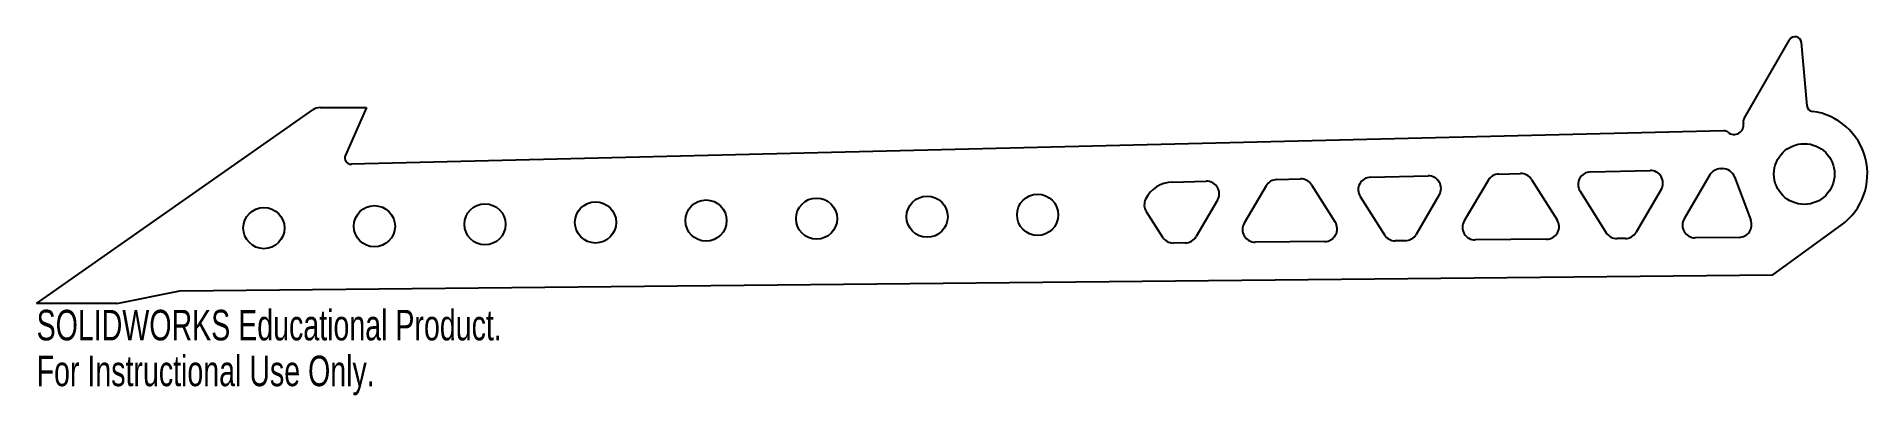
# Model space of a CAD drawing. Header units: millimetres. Extents: x -257 to 33, y 52 to 109.
import ezdxf

# ---------------------------------------------------------------- set-up
doc = ezdxf.new("R2010")
doc.units = ezdxf.units.MM
doc.styles.add('SLDTEXTSTYLE0', font='TXT', dxfattribs={"width": 0.7})

msp = doc.modelspace()

# ---------------------------------------------------------------- linework, layer by layer
at = {"color": 7, "linetype": 'Continuous', "lineweight": 25}
for p, q in [((13.67, 96.01), (20.87, 108.49)), ((22.73, 108.08), (23.61, 98.06)), ((-256.8, 66.76), (-213.05, 97.4)), ((-211.9, 97.76), (-204.53, 97.76)), ((-204.53, 97.76), (-207.89, 90.21)), ((10.45, 94.1), (-206.95, 88.8)), ((-25.21, 87.23), (-21.74, 87.31)), ((-10.67, 87.58), (-1.23, 87.81)), ((8.26, 87.1), (4.19, 80.15)), ((9.94, 88.09), (10.23, 88.09)), ((-76.92, 85.97), (-71.53, 86.1)), ((-62.03, 85.38), (-65.51, 79.46)), ((-60.36, 86.37), (-56.58, 86.46)), ((-54.84, 85.53), (-51.1, 79.63)), ((-45.51, 86.73), (-36.38, 86.96)), ((-26.89, 86.24), (-30.66, 79.81)), ((-20, 86.38), (-15.95, 79.98)), ((-12.31, 84.52), (-8.16, 77.95)), ((0.54, 84.8), (-3.43, 78.02)), ((12.15, 86.8), (14.73, 79.91)), ((-81.03, 81.31), (-78.47, 77.25)), ((-69.75, 83.09), (-73.13, 77.33)), ((-47.15, 83.67), (-43.31, 77.6)), ((-34.61, 83.95), (-38.28, 77.67)), ((18.2, 71.26), (29.07, 79.14)), ((-74.84, 76.34), (-76.75, 76.32)), ((-52.77, 76.56), (-63.76, 76.45)), ((-39.99, 76.69), (-41.6, 76.67)), ((-17.62, 76.91), (-28.91, 76.8)), ((-5.14, 77.03), (-6.45, 77.02)), ((12.88, 77.21), (5.94, 77.14)), ((-234.1, 68.76), (18.2, 71.26)), ((-244.1, 66.76), (-256.8, 66.76)), ((-244.1, 66.76), (-234.1, 68.76))]:
    msp.add_line(p, q, dxfattribs=at)
for centre, radius in [((23.2, 87.24), 4.8), ((-220.8, 78.68), 3.26), ((-203.29, 78.98), 3.26), ((-185.78, 79.28), 3.26), ((-168.27, 79.58), 3.26), ((-150.76, 79.88), 3.26), ((-133.25, 80.18), 3.26), ((-115.74, 80.48), 3.26), ((-98.24, 80.78), 3.26)]:
    msp.add_circle(centre, radius, dxfattribs=at)
for centre, radius, start, end in [((21.74, 107.99), 1, 5, 150), ((-211.9, 95.76), 2, 90, 125), ((14.53, 95.51), 1, 150, 191.5116), ((24.61, 98.15), 1, 185, 262.6452), ((23.2, 87.24), 10, 305.9365, 82.6452), ((10.47, 93.1), 1, 49.8849, 91.3965), ((12.08, 95.01), 1.5, 229.8849, 11.5116), ((-206.97, 89.8), 1, 156.0375, 271.3965), ((-25.16, 85.23), 2, 91.3965, 149.6246), ((-21.69, 85.31), 2, 32.3041, 91.3965), ((-10.62, 85.58), 2, 91.3965, 212.3041), ((-1.18, 85.81), 2, 329.6246, 91.3965), ((9.99, 86.09), 2, 91.3965, 149.6246), ((10.28, 86.09), 2, 20.5677, 91.3965), ((-76.8, 81.15), 4.82, 91.3965, 154.0812), ((-71.48, 84.1), 2, 329.6246, 91.3965), ((-60.31, 84.37), 2, 91.3965, 149.6246), ((-56.53, 84.47), 2, 32.3041, 91.3965), ((-45.46, 84.74), 2, 91.3965, 212.3041), ((-36.33, 84.96), 2, 329.6246, 91.3965), ((-79.34, 82.38), 2, 154.0812, 212.3041), ((-63.78, 78.45), 2, 149.6246, 270.5677), ((-52.79, 78.56), 2, 270.5677, 32.3041), ((-28.93, 78.8), 2, 149.6246, 270.5677), ((-17.64, 78.91), 2, 270.5677, 32.3041), ((5.92, 79.14), 2, 149.6246, 270.5677), ((12.86, 79.21), 2, 270.5677, 20.5677), ((-76.78, 78.32), 2, 212.3041, 270.527), ((-76.8, 81.15), 4.82, 270.527, 270.5677), ((-74.86, 78.34), 2, 270.5677, 329.6246), ((-41.62, 78.67), 2, 212.3041, 270.5677), ((-40.01, 78.69), 2, 270.5677, 329.6246), ((-6.47, 79.02), 2, 212.3041, 270.5677), ((-5.16, 79.03), 2, 270.5677, 329.6246)]:
    msp.add_arc(centre, radius, start, end, dxfattribs=at)

# ---------------------------------------------------------------- texts
at = {"color": 7, "linetype": 'Continuous', "char_height": 4.8336, "attachment_point": 1, "style": 'SLDTEXTSTYLE0'}
for s, insert in [('SOLIDWORKS Educational Product.', (-256.8, 65.74)), ('For Instructional Use Only.', (-256.8, 58.49))]:
    msp.add_mtext(s, dxfattribs=dict(at, insert=insert))

doc.saveas('drawing.dxf')
